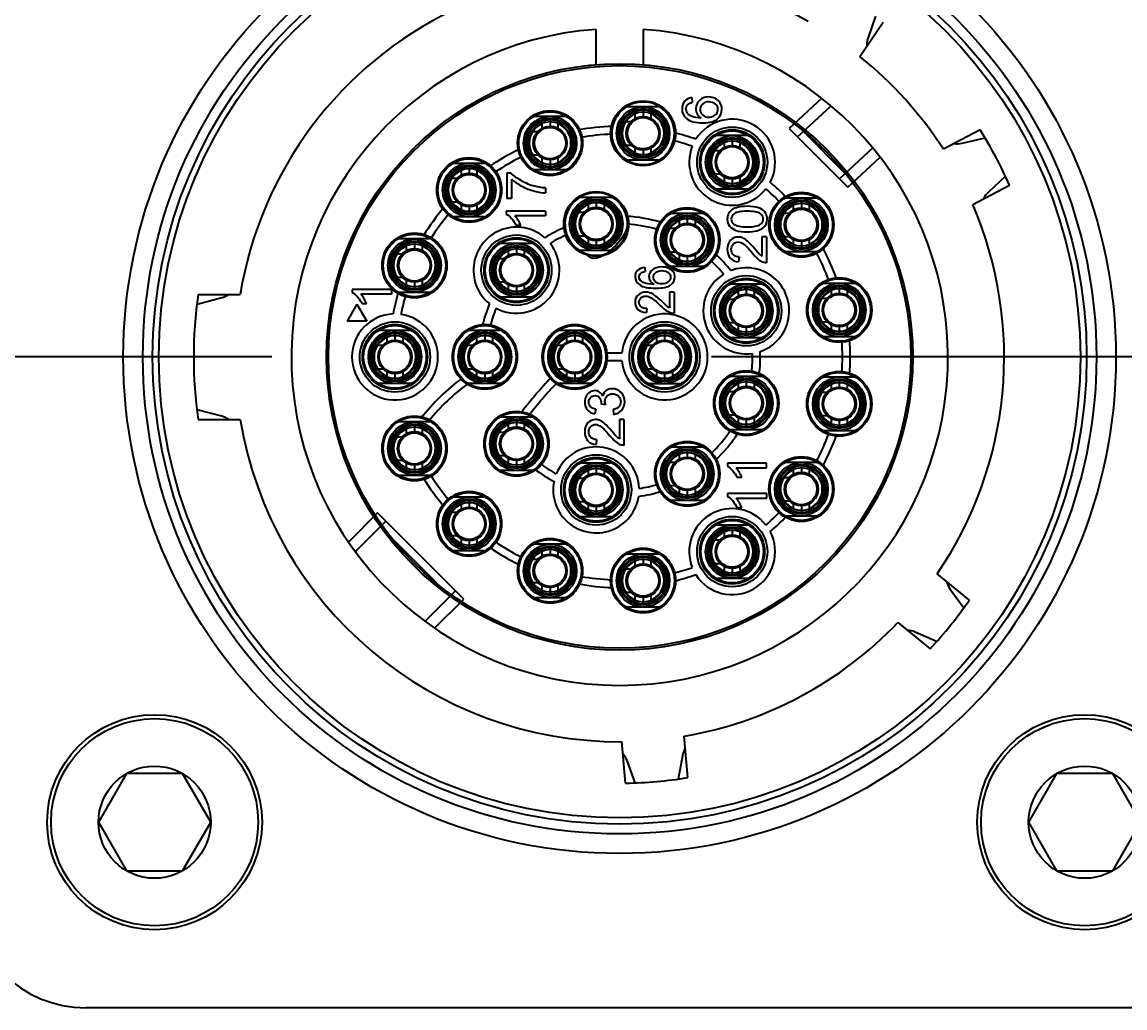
# Model space of a CAD drawing. Header units: millimetres. Extents: x 5828 to 6704, y 123 to 421.
# Drawn here: x 6604.198 to 6605.139, y 224.856 to 225.697 of the extents above; entities that cross this region are included whole.
import ezdxf

# ---------------------------------------------------------------- set-up
doc = ezdxf.new("R2010")
doc.units = ezdxf.units.MM
doc.linetypes.add('BANKLINE1', pattern=[5.5, 4, -1.5])
doc.linetypes.add('CENTER', pattern=[0.6, 0.375, -0.075, 0.075, -0.075])
doc.layers.add('00_COMPONENTS', color=7, linetype='BANKLINE1')
doc.layers.add('外形图', color=7, linetype='Continuous')
doc.styles.add('微软雅黑', font='msyh.ttc', dxfattribs={"height": 2.1})
doc.dimstyles.new('尺寸标注_1_20比例', dxfattribs={"dimtxt": 2.1, "dimasz": 1.7, "dimexe": 0.5, "dimexo": 0.4, "dimgap": 0.5, "dimtad": 1, "dimdec": 1, "dimlfac": 20, "dimdsep": 46, "dimtxsty": '微软雅黑', "dimcen": 0.09, "dimadec": 0, "dimazin": 0, "dimtp": 0.01, "dimtm": 0.01, "dimtfac": 1, "dimtdec": 1, "dimtofl": 0, "dimtmove": 0, "dimatfit": 3, "dimfxl": 1, "dimtolj": 1, "dimarcsym": 0})

# ---------------------------------------------------------------- blocks, each defined once
blk = doc.blocks.new('*D1343')
at = {"layer": '00_COMPONENTS', "color": 0, "linetype": 'ByBlock', "lineweight": -2, "ltscale": 20}
for p, q in [((6653.35795, 230.95857), (6652.30159, 230.77771)), ((6587.13772, 225.41105), (6589.15611, 225.41105))]:
    blk.add_line(p, q, dxfattribs=at)
blk.add_arc((6620.9569, 225.41105), 32.30079, 12.731488, 176.984159, dxfattribs=at)
at = {"layer": '00_COMPONENTS', "color": 0}
for points in [[(6652.18562, 232.47443), (6652.74145, 232.58473), (6652.79442, 230.86209)], [(6588.41761, 227.11792), (6588.98408, 227.10301), (6588.65611, 225.41105)]]:
    blk.add_solid(points, dxfattribs=at)
at = {"layer": 'Defpoints', "color": 0}
for p in [(6633.84865, 255.02767), (6653.75221, 231.02608), (6586.73772, 225.41105), (6620.9569, 225.41105)]:
    blk.add_point(p, dxfattribs=at)
at = {"layer": '00_COMPONENTS', "color": 0, "insert": (6618.08685, 259.18078), "char_height": 2.1, "attachment_point": 5, "rotation": 4.85782, "style": '微软雅黑'}
blk.add_mtext('\\A1;-170°', dxfattribs=at)
blk = doc.blocks.new('*D1344')
at = {"layer": '00_COMPONENTS', "color": 0, "linetype": 'ByBlock', "lineweight": -2, "ltscale": 20}
for p, q in [((6589.20704, 225.41105), (6588.12127, 225.41105)), ((6653.35795, 219.86354), (6652.33592, 220.03852))]:
    blk.add_line(p, q, dxfattribs=at)
blk.add_arc((6620.9569, 225.41105), 32.33563, 183.012592, 347.271762, dxfattribs=at)
at = {"layer": '00_COMPONENTS', "color": 0}
for points in [[(6588.9492, 223.71909), (6588.38273, 223.70419), (6588.62127, 225.41105)], [(6652.77583, 218.2315), (6652.22, 218.34178), (6652.82875, 219.95414)]]:
    blk.add_solid(points, dxfattribs=at)
at = {"layer": 'Defpoints', "color": 0}
for p in [(6589.60704, 225.41105), (6620.9569, 225.41105), (6653.75221, 219.79603), (6603.2329, 198.36567)]:
    blk.add_point(p, dxfattribs=at)
at = {"layer": '00_COMPONENTS', "color": 0, "insert": (6618.35331, 194.77654), "char_height": 2.1, "attachment_point": 5, "rotation": 355.14218, "style": '微软雅黑'}
blk.add_mtext('\\A1;+170°', dxfattribs=at)

msp = doc.modelspace()

# ---------------------------------------------------------------- linework, layer by layer
at = {"layer": '00_COMPONENTS', "linetype": 'CENTER', "ltscale": 5}
msp.add_line((6670.41127, 225.41105), (6571.50253, 225.41105), dxfattribs=at)
at = {"layer": '外形图', "linetype": 'Continuous'}
for p, q in [((6604.92606, 225.70156), (6604.9195, 225.68252)), ((6604.68783, 225.66025), (6604.68783, 225.69034)), ((6604.72783, 225.69034), (6604.72783, 225.66025)), ((6604.91275, 225.66717), (6604.93257, 225.69655)), ((6604.7437, 225.62439), (6604.71197, 225.62439)), ((6604.76936, 225.63211), (6604.76967, 225.62804)), ((6604.8803, 225.63164), (6604.85255, 225.60575)), ((6604.85963, 225.59867), (6604.88814, 225.62527)), ((6604.66437, 225.61605), (6604.63264, 225.61605)), ((6604.72117, 225.61327), (6604.72117, 225.62164)), ((6604.72783, 225.62172), (6604.72783, 225.61505)), ((6604.7345, 225.62164), (6604.7345, 225.61327)), ((6604.64183, 225.60494), (6604.64183, 225.6133)), ((6604.6485, 225.61339), (6604.6485, 225.60672)), ((6604.65517, 225.6133), (6604.65517, 225.60494)), ((6604.70937, 225.61172), (6604.71902, 225.61172)), ((6604.85255, 225.60575), (6604.90253, 225.55577)), ((6605.01525, 225.60471), (6604.98396, 225.58808)), ((6604.63004, 225.60339), (6604.63968, 225.60339)), ((6604.8197, 225.59972), (6604.78797, 225.59972)), ((6604.79717, 225.5886), (6604.79717, 225.59697)), ((6604.80383, 225.59705), (6604.80383, 225.59039)), ((6604.8105, 225.59697), (6604.8105, 225.5886)), ((6604.86458, 225.60315), (6604.89993, 225.5678)), ((6604.99994, 225.59319), (6605.01955, 225.59772)), ((6604.70937, 225.59172), (6604.71902, 225.59172)), ((6604.72117, 225.58181), (6604.72117, 225.59017)), ((6604.72783, 225.58839), (6604.72783, 225.58172)), ((6604.7345, 225.59017), (6604.7345, 225.58181)), ((6604.78537, 225.58705), (6604.79502, 225.58705)), ((6604.87636, 225.59137), (6604.87686, 225.59187)), ((6604.92379, 225.58928), (6604.89545, 225.56285)), ((6604.63004, 225.58339), (6604.63968, 225.58339)), ((6604.64183, 225.57347), (6604.64183, 225.58184)), ((6604.6485, 225.58005), (6604.6485, 225.57339)), ((6604.65517, 225.58184), (6604.65517, 225.57347)), ((6604.71197, 225.57905), (6604.7437, 225.57905)), ((6604.88865, 225.58009), (6604.88815, 225.57958)), ((6604.90253, 225.55577), (6604.93003, 225.58143)), ((6604.59537, 225.57605), (6604.56364, 225.57605)), ((6604.57283, 225.56494), (6604.57283, 225.5733)), ((6604.5795, 225.57339), (6604.5795, 225.56672)), ((6604.58617, 225.5733), (6604.58617, 225.56494)), ((6604.61171, 225.5678), (6604.61171, 225.54622)), ((6604.61489, 225.5678), (6604.61171, 225.5678)), ((6604.63264, 225.57072), (6604.66437, 225.57072)), ((6604.78537, 225.56705), (6604.79502, 225.56705)), ((6604.56104, 225.56339), (6604.57068, 225.56339)), ((6604.61564, 225.56255), (6604.61564, 225.54622)), ((6604.79717, 225.55714), (6604.79717, 225.56551)), ((6604.80383, 225.56372), (6604.80383, 225.55705)), ((6604.8105, 225.56551), (6604.8105, 225.55714)), ((6605.03689, 225.5651), (6605.02217, 225.55137)), ((6604.64461, 225.55509), (6604.64461, 225.55088)), ((6604.78797, 225.55439), (6604.8197, 225.55439)), ((6605.009, 225.54099), (6605.04029, 225.55762)), ((6604.56104, 225.54339), (6604.57068, 225.54339)), ((6604.57283, 225.53347), (6604.57283, 225.54184)), ((6604.5795, 225.54005), (6604.5795, 225.53339)), ((6604.58617, 225.54184), (6604.58617, 225.53347)), ((6604.61564, 225.54622), (6604.61171, 225.54622)), ((6604.7037, 225.54705), (6604.67197, 225.54705)), ((6604.68117, 225.53594), (6604.68117, 225.5443)), ((6604.68783, 225.54439), (6604.68783, 225.53772)), ((6604.6945, 225.5443), (6604.6945, 225.53594)), ((6604.8787, 225.54639), (6604.84697, 225.54639)), ((6604.85617, 225.53527), (6604.85617, 225.54364)), ((6604.86283, 225.54372), (6604.86283, 225.53705)), ((6604.8695, 225.54364), (6604.8695, 225.53527)), ((6604.56364, 225.53072), (6604.59537, 225.53072)), ((6604.61114, 225.53547), (6604.61114, 225.53283)), ((6604.64461, 225.53547), (6604.61114, 225.53547)), ((6604.64461, 225.53137), (6604.61853, 225.53137)), ((6604.64461, 225.53547), (6604.64461, 225.53137)), ((6604.66937, 225.53439), (6604.67902, 225.53439)), ((6604.78137, 225.53339), (6604.74964, 225.53339)), ((6604.75883, 225.52227), (6604.75883, 225.53064)), ((6604.7655, 225.53072), (6604.7655, 225.52405)), ((6604.77217, 225.53064), (6604.77217, 225.52227)), ((6604.84437, 225.53372), (6604.85402, 225.53372)), ((6604.62346, 225.52319), (6604.6195, 225.52319)), ((6604.74704, 225.52072), (6604.75668, 225.52072)), ((6604.5487, 225.51172), (6604.51697, 225.51172)), ((6604.66937, 225.51439), (6604.67902, 225.51439)), ((6604.68117, 225.50447), (6604.68117, 225.51284)), ((6604.68783, 225.51105), (6604.68783, 225.50439)), ((6604.6945, 225.51284), (6604.6945, 225.50447)), ((6604.8292, 225.51335), (6604.8292, 225.497)), ((6604.83313, 225.51335), (6604.8292, 225.51335)), ((6604.83313, 225.51335), (6604.83313, 225.49131)), ((6604.84437, 225.51372), (6604.85402, 225.51372)), ((6604.85617, 225.50381), (6604.85617, 225.51217)), ((6604.8695, 225.51217), (6604.8695, 225.50381)), ((6604.52617, 225.5006), (6604.52617, 225.50897)), ((6604.53283, 225.50905), (6604.53283, 225.50239)), ((6604.5395, 225.50897), (6604.5395, 225.5006)), ((6604.6357, 225.50772), (6604.60397, 225.50772)), ((6604.61317, 225.4966), (6604.61317, 225.50497)), ((6604.61983, 225.50505), (6604.61983, 225.49839)), ((6604.6265, 225.50497), (6604.6265, 225.4966)), ((6604.7037, 225.50172), (6604.67197, 225.50172)), ((6604.86283, 225.51039), (6604.86283, 225.50372)), ((6604.51437, 225.49905), (6604.52402, 225.49905)), ((6604.60137, 225.49505), (6604.61102, 225.49505)), ((6604.74704, 225.50072), (6604.75668, 225.50072)), ((6604.75883, 225.49081), (6604.75883, 225.49917)), ((6604.7655, 225.49739), (6604.7655, 225.49072)), ((6604.77217, 225.49917), (6604.77217, 225.49081)), ((6604.80974, 225.49629), (6604.8093, 225.49209)), ((6604.84697, 225.50105), (6604.8787, 225.50105)), ((6604.72924, 225.48726), (6604.72956, 225.48392)), ((6604.78137, 225.48805), (6604.74964, 225.48805)), ((6604.51437, 225.47905), (6604.52402, 225.47905)), ((6604.52617, 225.46914), (6604.52617, 225.47751)), ((6604.53283, 225.47572), (6604.53283, 225.46905)), ((6604.5395, 225.47751), (6604.5395, 225.46914)), ((6604.60137, 225.47505), (6604.61102, 225.47505)), ((6604.61317, 225.46514), (6604.61317, 225.47351)), ((6604.6265, 225.47351), (6604.6265, 225.46514)), ((6604.72451, 225.48047), (6604.72505, 225.48155)), ((6604.8317, 225.47305), (6604.79997, 225.47305)), ((6604.91103, 225.47372), (6604.8793, 225.47372)), ((6604.34844, 225.46439), (6604.3842, 225.46439)), ((6604.47973, 225.46859), (6604.47973, 225.46596)), ((6604.5132, 225.46859), (6604.47973, 225.46859)), ((6604.5132, 225.4645), (6604.48712, 225.4645)), ((6604.5132, 225.46859), (6604.5132, 225.4645)), ((6604.51697, 225.46639), (6604.5487, 225.46639)), ((6604.61983, 225.47172), (6604.61983, 225.46505)), ((6604.7505, 225.46632), (6604.7505, 225.4529)), ((6604.75444, 225.46632), (6604.7505, 225.46632)), ((6604.75444, 225.46632), (6604.75444, 225.44824)), ((6604.80917, 225.46194), (6604.80917, 225.4703)), ((6604.81583, 225.47039), (6604.81583, 225.46372)), ((6604.8225, 225.4703), (6604.8225, 225.46194)), ((6604.8885, 225.4626), (6604.8885, 225.47097)), ((6604.89517, 225.47105), (6604.89517, 225.46439)), ((6604.90183, 225.47097), (6604.90183, 225.4626)), ((6604.34761, 225.45603), (6604.36856, 225.46165)), ((6604.48378, 225.45598), (6604.47545, 225.44155)), ((6604.48378, 225.45598), (6604.49211, 225.44155)), ((6604.49205, 225.45632), (6604.4881, 225.45632)), ((6604.60397, 225.46239), (6604.6357, 225.46239)), ((6604.79737, 225.46039), (6604.80702, 225.46039)), ((6604.8767, 225.46105), (6604.88635, 225.46105)), ((6604.73104, 225.45234), (6604.73061, 225.44888)), ((6604.49211, 225.44155), (6604.47545, 225.44155)), ((6604.79737, 225.44039), (6604.80702, 225.44039)), ((6604.80917, 225.43047), (6604.80917, 225.43884)), ((6604.81583, 225.43705), (6604.81583, 225.43039)), ((6604.8225, 225.43884), (6604.8225, 225.43047)), ((6604.8767, 225.44105), (6604.88635, 225.44105)), ((6604.8885, 225.43114), (6604.8885, 225.43951)), ((6604.89517, 225.43772), (6604.89517, 225.43105)), ((6604.90183, 225.43951), (6604.90183, 225.43114)), ((6604.53203, 225.43372), (6604.5003, 225.43372)), ((6604.5095, 225.4226), (6604.5095, 225.43097)), ((6604.51617, 225.43105), (6604.51617, 225.42439)), ((6604.52283, 225.43097), (6604.52283, 225.4226)), ((6604.6087, 225.43372), (6604.57697, 225.43372)), ((6604.58617, 225.4226), (6604.58617, 225.43097)), ((6604.59283, 225.43105), (6604.59283, 225.42439)), ((6604.5995, 225.43097), (6604.5995, 225.4226)), ((6604.68537, 225.43372), (6604.65364, 225.43372)), ((6604.66283, 225.4226), (6604.66283, 225.43097)), ((6604.6695, 225.43105), (6604.6695, 225.42439)), ((6604.67617, 225.43097), (6604.67617, 225.4226)), ((6604.76203, 225.43372), (6604.7303, 225.43372)), ((6604.7395, 225.4226), (6604.7395, 225.43097)), ((6604.74617, 225.43105), (6604.74617, 225.42439)), ((6604.75283, 225.43097), (6604.75283, 225.4226)), ((6604.79997, 225.42772), (6604.8317, 225.42772)), ((6604.8793, 225.42839), (6604.91103, 225.42839)), ((6604.4977, 225.42105), (6604.50735, 225.42105)), ((6604.57437, 225.42105), (6604.58402, 225.42105)), ((6604.65104, 225.42105), (6604.66068, 225.42105)), ((6604.7277, 225.42105), (6604.73735, 225.42105)), ((6604.70965, 225.41439), (6604.69596, 225.41439)), ((6604.70965, 225.40772), (6604.69596, 225.40772)), ((6604.4977, 225.40105), (6604.50735, 225.40105)), ((6604.5095, 225.39114), (6604.5095, 225.39951)), ((6604.51617, 225.39772), (6604.51617, 225.39105)), ((6604.52283, 225.39951), (6604.52283, 225.39114)), ((6604.57437, 225.40105), (6604.58402, 225.40105)), ((6604.58617, 225.39114), (6604.58617, 225.39951)), ((6604.59283, 225.39772), (6604.59283, 225.39105)), ((6604.5995, 225.39951), (6604.5995, 225.39114)), ((6604.65104, 225.40105), (6604.66068, 225.40105)), ((6604.66283, 225.39114), (6604.66283, 225.39951)), ((6604.6695, 225.39772), (6604.6695, 225.39105)), ((6604.67617, 225.39951), (6604.67617, 225.39114)), ((6604.7277, 225.40105), (6604.73735, 225.40105)), ((6604.7395, 225.39114), (6604.7395, 225.39951)), ((6604.74617, 225.39772), (6604.74617, 225.39105)), ((6604.75283, 225.39951), (6604.75283, 225.39114)), ((6604.53203, 225.38839), (6604.5003, 225.38839)), ((6604.6087, 225.38839), (6604.57697, 225.38839)), ((6604.68537, 225.38839), (6604.65364, 225.38839)), ((6604.7303, 225.38839), (6604.76203, 225.38839)), ((6604.8317, 225.39439), (6604.79997, 225.39439)), ((6604.80917, 225.38327), (6604.80917, 225.39164)), ((6604.81583, 225.39172), (6604.81583, 225.38505)), ((6604.8225, 225.39164), (6604.8225, 225.38327)), ((6604.91103, 225.39372), (6604.8793, 225.39372)), ((6604.8885, 225.3826), (6604.8885, 225.39097)), ((6604.89517, 225.39105), (6604.89517, 225.38439)), ((6604.90183, 225.39097), (6604.90183, 225.3826)), ((6604.79737, 225.38172), (6604.80702, 225.38172)), ((6604.8767, 225.38105), (6604.88635, 225.38105)), ((6604.69221, 225.37131), (6604.69217, 225.37065)), ((6604.69576, 225.37019), (6604.69217, 225.37065)), ((6604.69552, 225.37121), (6604.69576, 225.37019)), ((6604.36856, 225.36046), (6604.34761, 225.36608)), ((6604.68744, 225.36662), (6604.68671, 225.36253)), ((6604.7022, 225.36621), (6604.70274, 225.36212)), ((6604.79737, 225.36172), (6604.80702, 225.36172)), ((6604.80917, 225.35181), (6604.80917, 225.36017)), ((6604.8225, 225.36017), (6604.8225, 225.35181)), ((6604.8767, 225.36105), (6604.88635, 225.36105)), ((6604.34844, 225.35772), (6604.3842, 225.35772)), ((6604.5487, 225.35572), (6604.51697, 225.35572)), ((6604.52617, 225.3446), (6604.52617, 225.35297)), ((6604.53283, 225.35305), (6604.53283, 225.34639)), ((6604.5395, 225.35297), (6604.5395, 225.3446)), ((6604.6357, 225.35972), (6604.60397, 225.35972)), ((6604.61317, 225.3486), (6604.61317, 225.35697)), ((6604.61983, 225.35705), (6604.61983, 225.35039)), ((6604.6265, 225.35697), (6604.6265, 225.3486)), ((6604.70761, 225.35771), (6604.70761, 225.34136)), ((6604.71154, 225.35771), (6604.70761, 225.35771)), ((6604.71154, 225.35771), (6604.71154, 225.33568)), ((6604.81583, 225.35839), (6604.81583, 225.35172)), ((6604.8885, 225.35114), (6604.8885, 225.35951)), ((6604.89517, 225.35772), (6604.89517, 225.35105)), ((6604.90183, 225.35951), (6604.90183, 225.35114)), ((6604.51437, 225.34305), (6604.52402, 225.34305)), ((6604.60137, 225.34705), (6604.61102, 225.34705)), ((6604.8317, 225.34905), (6604.79997, 225.34905)), ((6604.8793, 225.34839), (6604.91103, 225.34839)), ((6604.68814, 225.34066), (6604.68771, 225.33645)), ((6604.78137, 225.33405), (6604.74964, 225.33405)), ((6604.51437, 225.32305), (6604.52402, 225.32305)), ((6604.60137, 225.32705), (6604.61102, 225.32705)), ((6604.61317, 225.31714), (6604.61317, 225.32551)), ((6604.61983, 225.32372), (6604.61983, 225.31705)), ((6604.6265, 225.32551), (6604.6265, 225.31714)), ((6604.75883, 225.32294), (6604.75883, 225.3313)), ((6604.7655, 225.33139), (6604.7655, 225.32472)), ((6604.77217, 225.3313), (6604.77217, 225.32294)), ((6604.52617, 225.31314), (6604.52617, 225.32151)), ((6604.53283, 225.31972), (6604.53283, 225.31305)), ((6604.5395, 225.32151), (6604.5395, 225.31314)), ((6604.60397, 225.31439), (6604.6357, 225.31439)), ((6604.7037, 225.32039), (6604.67197, 225.32039)), ((6604.68117, 225.30927), (6604.68117, 225.31764)), ((6604.68783, 225.31772), (6604.68783, 225.31105)), ((6604.6945, 225.31764), (6604.6945, 225.30927)), ((6604.74704, 225.32139), (6604.75668, 225.32139)), ((6604.8332, 225.32062), (6604.79974, 225.32056)), ((6604.79974, 225.32056), (6604.79974, 225.31792)), ((6604.80713, 225.31648), (6604.83321, 225.31652)), ((6604.83321, 225.31652), (6604.8332, 225.32062)), ((6604.8787, 225.32105), (6604.84697, 225.32105)), ((6604.85617, 225.30994), (6604.85617, 225.3183)), ((6604.86283, 225.31839), (6604.86283, 225.31172)), ((6604.8695, 225.3183), (6604.8695, 225.30994)), ((6604.51697, 225.31039), (6604.5487, 225.31039)), ((6604.66937, 225.30772), (6604.67902, 225.30772)), ((6604.81208, 225.3083), (6604.80812, 225.3083)), ((6604.84437, 225.30839), (6604.85402, 225.30839)), ((6604.74704, 225.30139), (6604.75668, 225.30139)), ((6604.75883, 225.29147), (6604.75883, 225.29984)), ((6604.7655, 225.29805), (6604.7655, 225.29139)), ((6604.77217, 225.29984), (6604.77217, 225.29147)), ((6604.83325, 225.29472), (6604.79978, 225.29466)), ((6604.79978, 225.29466), (6604.79978, 225.29202)), ((6604.83326, 225.29063), (6604.83325, 225.29472)), ((6604.59537, 225.29139), (6604.56364, 225.29139)), ((6604.57283, 225.28027), (6604.57283, 225.28864)), ((6604.5795, 225.28872), (6604.5795, 225.28205)), ((6604.58617, 225.28864), (6604.58617, 225.28027)), ((6604.66937, 225.28772), (6604.67902, 225.28772)), ((6604.68117, 225.27781), (6604.68117, 225.28617)), ((6604.6945, 225.28617), (6604.6945, 225.27781)), ((6604.78137, 225.28872), (6604.74964, 225.28872)), ((6604.80718, 225.29058), (6604.83326, 225.29063)), ((6604.84437, 225.28839), (6604.85402, 225.28839)), ((6604.85617, 225.27847), (6604.85617, 225.28684)), ((6604.86283, 225.28505), (6604.86283, 225.27839)), ((6604.8695, 225.28684), (6604.8695, 225.27847)), ((6604.50136, 225.27812), (6604.47652, 225.25328)), ((6604.5749, 225.20458), (6604.50136, 225.27812)), ((6604.56104, 225.27872), (6604.57068, 225.27872)), ((6604.68783, 225.28439), (6604.68783, 225.27772)), ((6604.81213, 225.2824), (6604.80817, 225.2824)), ((6604.84697, 225.27572), (6604.8787, 225.27572)), ((6604.48239, 225.245), (6604.50843, 225.27105)), ((6604.67197, 225.27505), (6604.7037, 225.27505)), ((6604.8197, 225.26772), (6604.78797, 225.26772)), ((6604.56104, 225.25872), (6604.57068, 225.25872)), ((6604.57283, 225.24881), (6604.57283, 225.25717)), ((6604.58617, 225.25717), (6604.58617, 225.24881)), ((6604.79717, 225.2566), (6604.79717, 225.26497)), ((6604.80383, 225.26505), (6604.80383, 225.25839)), ((6604.8105, 225.26497), (6604.8105, 225.2566)), ((6604.51518, 225.25487), (6604.55164, 225.21841)), ((6604.5795, 225.25539), (6604.5795, 225.24872)), ((6604.66437, 225.25139), (6604.63264, 225.25139)), ((6604.64183, 225.24027), (6604.64183, 225.24864)), ((6604.6485, 225.24872), (6604.6485, 225.24205)), ((6604.65517, 225.24864), (6604.65517, 225.24027)), ((6604.78537, 225.25505), (6604.79502, 225.25505)), ((6604.56364, 225.24605), (6604.59537, 225.24605)), ((6604.63004, 225.23872), (6604.63968, 225.23872)), ((6604.7437, 225.24305), (6604.71197, 225.24305)), ((6604.72117, 225.23194), (6604.72117, 225.2403)), ((6604.72783, 225.24039), (6604.72783, 225.23372)), ((6604.7345, 225.2403), (6604.7345, 225.23194)), ((6604.70937, 225.23039), (6604.71902, 225.23039)), ((6604.78537, 225.23505), (6604.79502, 225.23505)), ((6604.79717, 225.22514), (6604.79717, 225.23351)), ((6604.80383, 225.23172), (6604.80383, 225.22505)), ((6604.8105, 225.23351), (6604.8105, 225.22514)), ((6604.78797, 225.22239), (6604.8197, 225.22239)), ((6605.00622, 225.20374), (6604.97868, 225.22605)), ((6604.56783, 225.21165), (6604.54178, 225.18561)), ((6604.63004, 225.21872), (6604.63968, 225.21872)), ((6604.64183, 225.20881), (6604.64183, 225.21717)), ((6604.6485, 225.21539), (6604.6485, 225.20872)), ((6604.65517, 225.21717), (6604.65517, 225.20881)), ((6604.70937, 225.21039), (6604.71902, 225.21039)), ((6604.98962, 225.21334), (6605.00145, 225.19705)), ((6604.55006, 225.17974), (6604.5749, 225.20458)), ((6604.63264, 225.20605), (6604.66437, 225.20605)), ((6604.72117, 225.20047), (6604.72117, 225.20884)), ((6604.72783, 225.20705), (6604.72783, 225.20039)), ((6604.7345, 225.20884), (6604.7345, 225.20047)), ((6604.7437, 225.19772), (6604.71197, 225.19772)), ((6604.94511, 225.1846), (6604.97265, 225.16229)), ((6604.97821, 225.16835), (6604.95982, 225.17653)), ((6604.76598, 225.0524), (6604.76289, 225.08771)), ((6604.71285, 225.04776), (6604.70976, 225.08306)), ((6604.76135, 225.07101), (6604.75786, 225.05118)), ((6604.72106, 225.04796), (6604.71418, 225.06688)), ((6604.28725, 225.05581), (6604.26333, 225.01439)), ((6604.33508, 225.05581), (6604.28725, 225.05581)), ((6604.359, 225.01439), (6604.33508, 225.05581)), ((6605.08058, 225.05581), (6605.05667, 225.01439)), ((6605.12842, 225.05581), (6605.08058, 225.05581)), ((6605.15233, 225.01439), (6605.12842, 225.05581)), ((6604.26333, 225.01439), (6604.28725, 224.97296)), ((6604.33508, 224.97296), (6604.359, 225.01439)), ((6605.05667, 225.01439), (6605.08058, 224.97296)), ((6605.12842, 224.97296), (6605.15233, 225.01439)), ((6604.28725, 224.97296), (6604.33508, 224.97296)), ((6605.08058, 224.97296), (6605.12842, 224.97296)), ((6605.16283, 224.85605), (6604.25283, 224.85605))]:
    msp.add_line(p, q, dxfattribs=at)
for points in [[(6604.76442, 225.62241), (6604.76455, 225.62113), (6604.76491, 225.61999), (6604.76551, 225.61897)], [(6604.79073, 225.61881), (6604.79129, 225.6199), (6604.79162, 225.62103), (6604.79173, 225.6222)], [(6604.82699, 225.49872), (6604.82771, 225.49807), (6604.82845, 225.4975), (6604.8292, 225.497)], [(6604.72593, 225.4825), (6604.72504, 225.48153), (6604.72451, 225.48045), (6604.72433, 225.47928)], [(6604.83313, 225.49131), (6604.83218, 225.49134), (6604.83122, 225.49149), (6604.83028, 225.49177)], [(6604.7505, 225.4529), (6604.74974, 225.45332), (6604.74899, 225.45379), (6604.74828, 225.45432)], [(6604.69552, 225.37121), (6604.69537, 225.37217), (6604.69531, 225.37308)], [(6604.7054, 225.34308), (6604.70612, 225.34244), (6604.70686, 225.34186), (6604.70761, 225.34136)], [(6604.71154, 225.33568), (6604.71058, 225.3357), (6604.70963, 225.33585), (6604.70869, 225.33614)]]:
    msp.add_lwpolyline(points, dxfattribs=at)
for centre, radius in [((6604.70783, 225.41105), 0.42333), ((6604.70783, 225.41105), 0.40667), ((6604.70783, 225.41105), 0.39833), ((6604.70783, 225.41105), 0.393), ((6604.70783, 225.41105), 0.25), ((6604.70783, 225.41105), 0.24833), ((6604.72783, 225.60172), 0.02767), ((6604.72783, 225.60172), 0.02267), ((6604.6485, 225.59339), 0.02767), ((6604.6485, 225.59339), 0.02667), ((6604.6485, 225.59339), 0.02267), ((6604.6485, 225.59339), 0.021), ((6604.72783, 225.60172), 0.021), ((6604.72783, 225.60172), 0.02), ((6604.72783, 225.60172), 0.01833), ((6604.72783, 225.60172), 0.01433), ((6604.72783, 225.60172), 0.01333), ((6604.6485, 225.59339), 0.02), ((6604.6485, 225.59339), 0.01833), ((6604.6485, 225.59339), 0.01433), ((6604.6485, 225.59339), 0.01333), ((6604.80383, 225.57705), 0.03), ((6604.80383, 225.57705), 0.02767), ((6604.80383, 225.57705), 0.02667), ((6604.80383, 225.57705), 0.02267), ((6604.80383, 225.57705), 0.021), ((6604.80383, 225.57705), 0.02), ((6604.80383, 225.57705), 0.01833), ((6604.80383, 225.57705), 0.01433), ((6604.80383, 225.57705), 0.01333), ((6604.5795, 225.55339), 0.02767), ((6604.5795, 225.55339), 0.02667), ((6604.5795, 225.55339), 0.02267), ((6604.5795, 225.55339), 0.021), ((6604.5795, 225.55339), 0.02), ((6604.5795, 225.55339), 0.01833), ((6604.5795, 225.55339), 0.01433), ((6604.5795, 225.55339), 0.01333), ((6604.68783, 225.52439), 0.02767), ((6604.86283, 225.52372), 0.02767), ((6604.86283, 225.52372), 0.02667), ((6604.68783, 225.52439), 0.02267), ((6604.68783, 225.52439), 0.021), ((6604.68783, 225.52439), 0.02), ((6604.68783, 225.52439), 0.01833), ((6604.86283, 225.52372), 0.02267), ((6604.86283, 225.52372), 0.021), ((6604.86283, 225.52372), 0.02), ((6604.86283, 225.52372), 0.01833), ((6604.68783, 225.52439), 0.01433), ((6604.68783, 225.52439), 0.01333), ((6604.7655, 225.51072), 0.02767), ((6604.7655, 225.51072), 0.02667), ((6604.7655, 225.51072), 0.02267), ((6604.7655, 225.51072), 0.021), ((6604.7655, 225.51072), 0.02), ((6604.86283, 225.52372), 0.01433), ((6604.86283, 225.52372), 0.01333), ((6604.7655, 225.51072), 0.01833), ((6604.7655, 225.51072), 0.01433), ((6604.7655, 225.51072), 0.01333), ((6604.53283, 225.48905), 0.02767), ((6604.53283, 225.48905), 0.02667), ((6604.53283, 225.48905), 0.02267), ((6604.61983, 225.48505), 0.03), ((6604.61983, 225.48505), 0.02767), ((6604.61983, 225.48505), 0.02667), ((6604.53283, 225.48905), 0.021), ((6604.53283, 225.48905), 0.02), ((6604.53283, 225.48905), 0.01833), ((6604.53283, 225.48905), 0.01433), ((6604.53283, 225.48905), 0.01333), ((6604.61983, 225.48505), 0.02267), ((6604.61983, 225.48505), 0.021), ((6604.61983, 225.48505), 0.02), ((6604.61983, 225.48505), 0.01833), ((6604.61983, 225.48505), 0.01433), ((6604.61983, 225.48505), 0.01333), ((6604.81583, 225.45039), 0.03), ((6604.81583, 225.45039), 0.02767), ((6604.81583, 225.45039), 0.02667), ((6604.81583, 225.45039), 0.02267), ((6604.89517, 225.45105), 0.02767), ((6604.89517, 225.45105), 0.02667), ((6604.89517, 225.45105), 0.02267), ((6604.81583, 225.45039), 0.021), ((6604.81583, 225.45039), 0.02), ((6604.81583, 225.45039), 0.01833), ((6604.81583, 225.45039), 0.01433), ((6604.81583, 225.45039), 0.01333), ((6604.89517, 225.45105), 0.021), ((6604.89517, 225.45105), 0.02), ((6604.89517, 225.45105), 0.01833), ((6604.89517, 225.45105), 0.01433), ((6604.89517, 225.45105), 0.01333), ((6604.51617, 225.41105), 0.03), ((6604.51617, 225.41105), 0.02767), ((6604.51617, 225.41105), 0.02667), ((6604.59283, 225.41105), 0.02767), ((6604.59283, 225.41105), 0.02667), ((6604.6695, 225.41105), 0.02767), ((6604.6695, 225.41105), 0.02667), ((6604.74617, 225.41105), 0.03), ((6604.74617, 225.41105), 0.02767), ((6604.74617, 225.41105), 0.02667), ((6604.51617, 225.41105), 0.02267), ((6604.51617, 225.41105), 0.021), ((6604.51617, 225.41105), 0.02), ((6604.51617, 225.41105), 0.01833), ((6604.59283, 225.41105), 0.02267), ((6604.59283, 225.41105), 0.021), ((6604.59283, 225.41105), 0.02), ((6604.59283, 225.41105), 0.01833), ((6604.6695, 225.41105), 0.02267), ((6604.6695, 225.41105), 0.021), ((6604.6695, 225.41105), 0.02), ((6604.6695, 225.41105), 0.01833), ((6604.74617, 225.41105), 0.02267), ((6604.74617, 225.41105), 0.021), ((6604.74617, 225.41105), 0.02), ((6604.74617, 225.41105), 0.01833), ((6604.51617, 225.41105), 0.01433), ((6604.51617, 225.41105), 0.01333), ((6604.59283, 225.41105), 0.01433), ((6604.59283, 225.41105), 0.01333), ((6604.6695, 225.41105), 0.01433), ((6604.6695, 225.41105), 0.01333), ((6604.74617, 225.41105), 0.01433), ((6604.74617, 225.41105), 0.01333), ((6604.81583, 225.37172), 0.02767), ((6604.81583, 225.37172), 0.02667), ((6604.89517, 225.37105), 0.02767), ((6604.89517, 225.37105), 0.02667), ((6604.81583, 225.37172), 0.02267), ((6604.81583, 225.37172), 0.021), ((6604.81583, 225.37172), 0.02), ((6604.81583, 225.37172), 0.01833), ((6604.89517, 225.37105), 0.02267), ((6604.89517, 225.37105), 0.021), ((6604.89517, 225.37105), 0.02), ((6604.89517, 225.37105), 0.01833), ((6604.81583, 225.37172), 0.01433), ((6604.81583, 225.37172), 0.01333), ((6604.89517, 225.37105), 0.01433), ((6604.89517, 225.37105), 0.01333), ((6604.53283, 225.33305), 0.02767), ((6604.61983, 225.33705), 0.02767), ((6604.61983, 225.33705), 0.02667), ((6604.53283, 225.33305), 0.02667), ((6604.53283, 225.33305), 0.02267), ((6604.53283, 225.33305), 0.021), ((6604.53283, 225.33305), 0.02), ((6604.53283, 225.33305), 0.01833), ((6604.61983, 225.33705), 0.02267), ((6604.61983, 225.33705), 0.021), ((6604.61983, 225.33705), 0.02), ((6604.61983, 225.33705), 0.01833), ((6604.61983, 225.33705), 0.01433), ((6604.53283, 225.33305), 0.01433), ((6604.53283, 225.33305), 0.01333), ((6604.61983, 225.33705), 0.01333), ((6604.7655, 225.31139), 0.02767), ((6604.7655, 225.31139), 0.02667), ((6604.7655, 225.31139), 0.02267), ((6604.7655, 225.31139), 0.021), ((6604.68783, 225.29772), 0.03), ((6604.68783, 225.29772), 0.02767), ((6604.68783, 225.29772), 0.02667), ((6604.7655, 225.31139), 0.02), ((6604.7655, 225.31139), 0.01833), ((6604.7655, 225.31139), 0.01433), ((6604.7655, 225.31139), 0.01333), ((6604.86283, 225.29839), 0.02767), ((6604.86283, 225.29839), 0.02667), ((6604.68783, 225.29772), 0.02267), ((6604.68783, 225.29772), 0.021), ((6604.68783, 225.29772), 0.02), ((6604.68783, 225.29772), 0.01833), ((6604.86283, 225.29839), 0.02267), ((6604.86283, 225.29839), 0.021), ((6604.86283, 225.29839), 0.02), ((6604.86283, 225.29839), 0.01833), ((6604.68783, 225.29772), 0.01433), ((6604.68783, 225.29772), 0.01333), ((6604.86283, 225.29839), 0.01433), ((6604.86283, 225.29839), 0.01333), ((6604.5795, 225.26872), 0.02767), ((6604.5795, 225.26872), 0.02667), ((6604.5795, 225.26872), 0.02267), ((6604.5795, 225.26872), 0.021), ((6604.5795, 225.26872), 0.02), ((6604.5795, 225.26872), 0.01833), ((6604.5795, 225.26872), 0.01433), ((6604.5795, 225.26872), 0.01333), ((6604.80383, 225.24505), 0.03), ((6604.80383, 225.24505), 0.02767), ((6604.80383, 225.24505), 0.02667), ((6604.80383, 225.24505), 0.02267), ((6604.80383, 225.24505), 0.021), ((6604.80383, 225.24505), 0.02), ((6604.80383, 225.24505), 0.01833), ((6604.80383, 225.24505), 0.01433), ((6604.80383, 225.24505), 0.01333), ((6604.6485, 225.22872), 0.02767), ((6604.6485, 225.22872), 0.02667), ((6604.6485, 225.22872), 0.02267), ((6604.6485, 225.22872), 0.021), ((6604.6485, 225.22872), 0.02), ((6604.72783, 225.22039), 0.02767), ((6604.6485, 225.22872), 0.01833), ((6604.6485, 225.22872), 0.01433), ((6604.6485, 225.22872), 0.01333), ((6604.72783, 225.22039), 0.02667), ((6604.72783, 225.22039), 0.02267), ((6604.72783, 225.22039), 0.021), ((6604.72783, 225.22039), 0.02), ((6604.72783, 225.22039), 0.01833), ((6604.72783, 225.22039), 0.01433), ((6604.72783, 225.22039), 0.01333), ((6604.31117, 225.01439), 0.09167), ((6604.31117, 225.01439), 0.08833), ((6605.1045, 225.01439), 0.09167), ((6605.1045, 225.01439), 0.08833), ((6604.31117, 225.01439), 0.04783), ((6605.1045, 225.01439), 0.04783)]:
    msp.add_circle(centre, radius, dxfattribs=at)
for centre, radius, start, end in [((6604.70783, 225.41105), 0.328, 60.66334, 170.64206), ((6604.70783, 225.41105), 0.28, 94.09604, 85.90396), ((6604.93526, 225.6771), 0.01667, 161, 184.13043), ((6604.70783, 225.41105), 0.328, 32.66334, 51.33666), ((6604.72783, 225.60172), 0.02667, 0.82453, 0), ((6604.72783, 225.60172), 0.01785, 111.9338, 248.0662), ((6604.72783, 225.60172), 0.01785, 291.9338, 68.0662), ((6604.6485, 225.59339), 0.01785, 111.9338, 248.0662), ((6604.6485, 225.59339), 0.01785, 291.9338, 68.0662), ((6604.70783, 225.41105), 0.19667, 91.74941, 100.28679), ((6604.80383, 225.57705), 0.03667, 332.24633, 147.67094), ((6604.70783, 225.41105), 0.36333, 23.79102, 32.20898), ((6604.70783, 225.41105), 0.19, 92.00732, 100.03128), ((6604.70783, 225.41105), 0.19, 70.96909, 76.01638), ((6604.70783, 225.41105), 0.19667, 70.69511, 76.27429), ((6604.70783, 225.41105), 0.19667, 115.76416, 124.30391), ((6604.80383, 225.57705), 0.03667, 158.20284, 321.71531), ((6604.80383, 225.57705), 0.01785, 111.9338, 248.0662), ((6604.80383, 225.57705), 0.01785, 291.9338, 68.0662), ((6604.99619, 225.60943), 0.01667, 259.86957, 283), ((6604.70783, 225.41105), 0.19, 116.01967, 124.04094), ((6604.5795, 225.55339), 0.01785, 111.9338, 248.0662), ((6604.5795, 225.55339), 0.01785, 291.9338, 68.0662), ((6604.65067, 225.60924), 0.05475, 240.72232, 253.84932), ((6604.70783, 225.41105), 0.19667, 43.74697, 49.22216), ((6604.68783, 225.52439), 0.02667, 14.16043, 200.01596), ((6604.70783, 225.41105), 0.19, 44.01181, 48.95087), ((6605.03354, 225.53918), 0.01667, 133, 156.13043), ((6604.68783, 225.52439), 0.01785, 111.9338, 248.0662), ((6604.68783, 225.52439), 0.01785, 291.9338, 68.0662), ((6604.86283, 225.52372), 0.01785, 111.9338, 248.0662), ((6604.86283, 225.52372), 0.01785, 291.9338, 68.0662), ((6604.70783, 225.41105), 0.328, 325.66334, 23.33666), ((6604.70783, 225.41105), 0.19667, 139.77422, 148.24347), ((6604.70783, 225.41105), 0.19, 140.03719, 147.97669), ((6604.68783, 225.52439), 0.02667, 200.01596, 14.16043), ((6604.70783, 225.41105), 0.12, 72.75407, 87.20267), ((6604.61983, 225.48505), 0.03667, 48.8217, 231.05673), ((6604.70783, 225.41105), 0.12, 112.81329, 122.15112), ((6604.70783, 225.41105), 0.11333, 73.32064, 86.62808), ((6604.7655, 225.51072), 0.01785, 111.9338, 248.0662), ((6604.7655, 225.51072), 0.01785, 291.9338, 68.0662), ((6604.70783, 225.41105), 0.11353, 113.38242, 121.48602), ((6604.53283, 225.48905), 0.01785, 111.9338, 248.0662), ((6604.53283, 225.48905), 0.01785, 291.9338, 68.0662), ((6604.61983, 225.48505), 0.01785, 111.9338, 248.0662), ((6604.61983, 225.48505), 0.03667, 241.70966, 38.47709), ((6604.61983, 225.48505), 0.01785, 291.9338, 68.0662), ((6604.70783, 225.41105), 0.19667, 19.7848, 28.27846), ((6604.70783, 225.41105), 0.11333, 38.48057, 46.57241), ((6604.70783, 225.41105), 0.12, 37.79996, 47.13899), ((6604.70783, 225.41105), 0.19, 20.05461, 28.01362), ((6604.81583, 225.45039), 0.03667, 288.95404, 111.06895), ((6604.81583, 225.45039), 0.03667, 121.72425, 278.29875), ((6604.70783, 225.41105), 0.36333, 171.55911, 188.44089), ((6604.36425, 225.47774), 0.01667, 285, 306.73812), ((6604.70783, 225.41105), 0.19667, 163.7101, 169.26468), ((6604.81583, 225.45039), 0.01785, 111.9338, 248.0662), ((6604.81583, 225.45039), 0.01785, 291.9338, 68.0662), ((6604.89517, 225.45105), 0.01785, 111.9338, 248.0662), ((6604.89517, 225.45105), 0.01785, 291.9338, 68.0662), ((6604.70783, 225.41105), 0.19, 163.97688, 168.98553), ((6604.70783, 225.41105), 0.12, 157.72731, 167.19781), ((6604.51617, 225.41105), 0.03667, 92.43524, 81.89955), ((6604.70783, 225.41105), 0.11333, 158.40429, 166.61242), ((6604.74617, 225.41105), 0.03667, 185.21591, 174.78409), ((6604.51617, 225.41105), 0.01785, 111.9338, 248.0662), ((6604.51617, 225.41105), 0.01785, 291.9338, 68.0662), ((6604.59283, 225.41105), 0.01785, 111.9338, 248.0662), ((6604.59283, 225.41105), 0.01785, 291.9338, 68.0662), ((6604.6695, 225.41105), 0.01785, 111.9338, 248.0662), ((6604.6695, 225.41105), 0.01785, 291.9338, 68.0662), ((6604.74617, 225.41105), 0.01785, 111.9338, 248.0662), ((6604.74617, 225.41105), 0.01785, 291.9338, 68.0662), ((6604.70783, 225.41105), 0.19, 355.94866, 4.05134), ((6604.70783, 225.41105), 0.19667, 355.67885, 4.32115), ((6604.70783, 225.41105), 0.11333, 353.38149, 1.54242), ((6604.70783, 225.41105), 0.12, 352.78837, 2.22304), ((6604.69225, 225.23634), 0.19667, 127.22702, 141.37852), ((6604.69225, 225.23634), 0.19, 126.76386, 140.7026), ((6604.93999, 225.11857), 0.4, 136.58359, 142.25262), ((6604.93999, 225.11857), 0.39333, 136.55282, 141.86641), ((6604.81583, 225.37172), 0.01785, 111.9338, 248.0662), ((6604.81583, 225.37172), 0.01785, 291.9338, 68.0662), ((6604.89517, 225.37105), 0.01785, 111.9338, 248.0662), ((6604.89517, 225.37105), 0.01785, 291.9338, 68.0662), ((6604.36425, 225.34437), 0.01667, 53.26188, 75), ((6604.70783, 225.41105), 0.328, 189.35794, 270.33666), ((6604.61983, 225.33705), 0.01785, 111.9338, 248.0662), ((6604.61983, 225.33705), 0.01785, 291.9338, 68.0662), ((6604.53283, 225.33305), 0.01785, 111.9338, 248.0662), ((6604.53283, 225.33305), 0.01785, 291.9338, 68.0662), ((6604.70783, 225.41105), 0.11333, 313.42759, 326.59551), ((6604.70783, 225.41105), 0.12, 312.86101, 327.18863), ((6604.70783, 225.41105), 0.19, 331.98638, 339.94539), ((6604.70783, 225.41105), 0.19667, 331.72154, 340.2152), ((6604.68783, 225.29772), 0.03667, 1.92101, 158.06303), ((6604.7655, 225.31139), 0.01785, 111.9338, 248.0662), ((6604.7655, 225.31139), 0.01785, 291.9338, 68.0662), ((6604.70783, 225.41105), 0.12, 232.86214, 242.20504), ((6604.70783, 225.41105), 0.11333, 233.45032, 241.53805), ((6604.68783, 225.29772), 0.01785, 111.9338, 248.0662), ((6604.68783, 225.29772), 0.01785, 291.9338, 68.0662), ((6604.86283, 225.29839), 0.01785, 111.9338, 248.0662), ((6604.86283, 225.29839), 0.01785, 291.9338, 68.0662), ((6604.70783, 225.41105), 0.19667, 211.75653, 220.22578), ((6604.70783, 225.41105), 0.19, 212.02331, 219.96281), ((6604.68783, 225.29772), 0.03667, 168.70955, 351.27449), ((6604.70783, 225.41105), 0.12, 277.77901, 287.24593), ((6604.70783, 225.41105), 0.11333, 278.44599, 286.67936), ((6604.5795, 225.26872), 0.01785, 111.9338, 248.0662), ((6604.5795, 225.26872), 0.01785, 291.9338, 68.0662), ((6604.80383, 225.24505), 0.03667, 38.28556, 201.79826), ((6604.70783, 225.41105), 0.19, 311.05182, 315.98819), ((6604.70783, 225.41105), 0.19667, 310.77784, 316.25303), ((6604.80383, 225.24505), 0.03667, 212.32906, 27.75367), ((6604.80383, 225.24505), 0.01785, 111.9338, 248.0662), ((6604.80383, 225.24505), 0.01785, 291.9338, 68.0662), ((6604.70783, 225.41105), 0.19667, 235.69609, 244.23584), ((6604.70783, 225.41105), 0.19, 235.95906, 243.98033), ((6604.6485, 225.22872), 0.01785, 111.9338, 248.0662), ((6604.6485, 225.22872), 0.01785, 291.9338, 68.0662), ((6604.72783, 225.22039), 0.01785, 111.9338, 248.0662), ((6604.72783, 225.22039), 0.01785, 291.9338, 68.0662), ((6604.70783, 225.41105), 0.19, 283.98362, 289.03426), ((6604.70783, 225.41105), 0.19, 259.96872, 267.99268), ((6604.70783, 225.41105), 0.19667, 283.72571, 289.30489), ((6605.00311, 225.22313), 0.01667, 192.86957, 216), ((6604.70783, 225.41105), 0.19667, 259.71321, 268.25059), ((6604.70783, 225.41105), 0.36333, 316.79102, 325.20898), ((6604.70783, 225.41105), 0.328, 279.66334, 316.33666), ((6604.95304, 225.16131), 0.01667, 66, 89.13043), ((6604.69852, 225.06118), 0.01667, 20, 43.13043), ((6604.77777, 225.06811), 0.01667, 146.86957, 170), ((6604.70783, 225.41105), 0.36333, 270.79102, 279.20898), ((6604.25283, 224.95605), 0.1, 180, 270)]:
    msp.add_arc(centre, radius, start, end, dxfattribs=at)
for points in [[(6604.76327, 225.62909), (6604.76181, 225.62741), (6604.76106, 225.62527), (6604.76106, 225.62266)], [(6604.76936, 225.63211), (6604.76676, 225.63177), (6604.76474, 225.63077), (6604.76327, 225.62909)], [(6604.76442, 225.62241), (6604.76442, 225.62402), (6604.76501, 225.62538), (6604.76618, 225.62649)], [(6604.76618, 225.62649), (6604.7669, 225.62716), (6604.76808, 225.62768), (6604.76967, 225.62804)], [(6604.77593, 225.62982), (6604.77393, 225.62791), (6604.7729, 225.62559), (6604.7729, 225.62286)], [(6604.7837, 225.63271), (6604.78052, 225.63271), (6604.77793, 225.63173), (6604.77593, 225.62982)], [(6604.77852, 225.62668), (6604.7772, 225.62545), (6604.77652, 225.62391), (6604.77652, 225.62204)], [(6604.78395, 225.62852), (6604.78166, 225.62852), (6604.77984, 225.62791), (6604.77852, 225.62668)], [(6604.78955, 225.63134), (6604.78775, 225.63225), (6604.78579, 225.63271), (6604.7837, 225.63271)], [(6604.78964, 225.62666), (6604.78825, 225.62789), (6604.78636, 225.62852), (6604.78395, 225.62852)], [(6604.79366, 225.62763), (6604.79271, 225.6292), (6604.79134, 225.63043), (6604.78955, 225.63134)], [(6604.79173, 225.6222), (6604.79173, 225.62393), (6604.79105, 225.62541), (6604.78964, 225.62666)], [(6604.79509, 225.62227), (6604.79509, 225.62427), (6604.79462, 225.62604), (6604.79366, 225.62763)], [(6604.76106, 225.62266), (6604.76106, 225.61913), (6604.76233, 225.61633), (6604.76488, 225.61426)], [(6604.76488, 225.61426), (6604.76781, 225.61188), (6604.77249, 225.6107), (6604.77893, 225.6107)], [(6604.76963, 225.61592), (6604.76783, 225.61665), (6604.76647, 225.61768), (6604.76551, 225.61897)], [(6604.77734, 225.61477), (6604.77402, 225.61479), (6604.77145, 225.61518), (6604.76963, 225.61592)], [(6604.7729, 225.62286), (6604.7729, 225.62129), (6604.77327, 225.61979), (6604.77399, 225.61838)], [(6604.77399, 225.61838), (6604.77472, 225.61695), (6604.77584, 225.61574), (6604.77734, 225.61477)], [(6604.77652, 225.62204), (6604.77652, 225.62018), (6604.7772, 225.61861), (6604.77851, 225.61733)], [(6604.77851, 225.61733), (6604.77984, 225.61604), (6604.78159, 225.6154), (6604.78373, 225.6154)], [(6604.78373, 225.6154), (6604.78514, 225.6154), (6604.7865, 225.6157), (6604.78777, 225.61629)], [(6604.78777, 225.61629), (6604.78907, 225.61688), (6604.79005, 225.61772), (6604.79073, 225.61881)], [(6604.79135, 225.61392), (6604.79384, 225.61606), (6604.79509, 225.61886), (6604.79509, 225.62227)], [(6604.77893, 225.6107), (6604.7847, 225.6107), (6604.78884, 225.61176), (6604.79135, 225.61392)], [(6604.6239, 225.56148), (6604.62016, 225.56357), (6604.61716, 225.56566), (6604.61489, 225.5678)], [(6604.61564, 225.56255), (6604.618, 225.56046), (6604.62091, 225.5585), (6604.62437, 225.55666)], [(6604.62437, 225.55666), (6604.62783, 225.55482), (6604.6314, 225.55341), (6604.6351, 225.55242)], [(6604.6351, 225.55242), (6604.63883, 225.55143), (6604.64199, 225.55093), (6604.64461, 225.55088)], [(6604.64461, 225.55509), (6604.64129, 225.55532), (6604.63824, 225.55584), (6604.63544, 225.55665)], [(6604.81669, 225.53947), (6604.8134, 225.53947), (6604.81078, 225.53922), (6604.80883, 225.53872)], [(6604.82617, 225.53826), (6604.82376, 225.53906), (6604.8206, 225.53947), (6604.81669, 225.53947)], [(6604.61114, 225.53283), (6604.61259, 225.5321), (6604.61407, 225.5309), (6604.61559, 225.52919)], [(6604.62136, 225.52749), (6604.62041, 225.52908), (6604.61948, 225.53037), (6604.61853, 225.53137)], [(6604.80076, 225.53331), (6604.80003, 225.53195), (6604.79966, 225.53038), (6604.79966, 225.5286)], [(6604.80387, 225.53665), (6604.8025, 225.53577), (6604.80148, 225.53465), (6604.80076, 225.53331)], [(6604.80576, 225.53333), (6604.80396, 225.53206), (6604.80305, 225.53047), (6604.80305, 225.52856)], [(6604.80883, 225.53872), (6604.80687, 225.53822), (6604.80523, 225.53752), (6604.80387, 225.53665)], [(6604.81669, 225.53527), (6604.81121, 225.53527), (6604.80758, 225.53461), (6604.80576, 225.53333)], [(6604.82761, 225.53333), (6604.82579, 225.53461), (6604.82215, 225.53527), (6604.81669, 225.53527)], [(6604.83175, 225.53465), (6604.83043, 225.53624), (6604.82858, 225.53745), (6604.82617, 225.53826)], [(6604.83034, 225.5286), (6604.83034, 225.53047), (6604.82943, 225.53206), (6604.82761, 225.53333)], [(6604.8337, 225.5286), (6604.8337, 225.53104), (6604.83306, 225.53306), (6604.83175, 225.53465)], [(6604.61559, 225.52919), (6604.61714, 225.52746), (6604.61844, 225.52546), (6604.6195, 225.52319)], [(6604.62346, 225.52319), (6604.62301, 225.52446), (6604.6223, 225.52589), (6604.62136, 225.52749)], [(6604.7145, 225.52419), (6604.71423, 225.51), (6604.68532, 225.48553), (6604.68031, 225.49881)], [(6604.79966, 225.5286), (6604.79966, 225.52617), (6604.80032, 225.52415), (6604.80162, 225.52256)], [(6604.80162, 225.52256), (6604.80294, 225.52096), (6604.80478, 225.51976), (6604.80719, 225.51894)], [(6604.80305, 225.52856), (6604.80305, 225.52667), (6604.80385, 225.52517), (6604.80544, 225.52406)], [(6604.80544, 225.52406), (6604.80748, 225.52265), (6604.81124, 225.52194), (6604.81669, 225.52194)], [(6604.81669, 225.52194), (6604.82217, 225.52194), (6604.82581, 225.52258), (6604.82763, 225.52385)], [(6604.81669, 225.51774), (6604.82297, 225.51774), (6604.82747, 225.51883), (6604.83025, 225.52102)], [(6604.82763, 225.52385), (6604.82945, 225.52513), (6604.83034, 225.52672), (6604.83034, 225.5286)], [(6604.83025, 225.52102), (6604.83256, 225.52285), (6604.8337, 225.52538), (6604.8337, 225.5286)], [(6604.80892, 225.5133), (6604.8063, 225.5133), (6604.8041, 225.51237), (6604.80232, 225.5105)], [(6604.80719, 225.51894), (6604.8096, 225.51812), (6604.81276, 225.51774), (6604.81669, 225.51774)], [(6604.81285, 225.51249), (6604.81158, 225.51303), (6604.81026, 225.5133), (6604.80892, 225.5133)], [(6604.81693, 225.50976), (6604.81551, 225.51103), (6604.81415, 225.51194), (6604.81285, 225.51249)], [(6604.80232, 225.5105), (6604.80055, 225.50864), (6604.79966, 225.50609), (6604.79966, 225.50291)], [(6604.79966, 225.50291), (6604.79966, 225.49973), (6604.8005, 225.4972), (6604.80214, 225.49533)], [(6604.80305, 225.50282), (6604.80305, 225.50468), (6604.80362, 225.50618), (6604.80473, 225.50734)], [(6604.80482, 225.49809), (6604.80364, 225.49927), (6604.80305, 225.50084), (6604.80305, 225.50282)], [(6604.80473, 225.50734), (6604.80585, 225.5085), (6604.80721, 225.5091), (6604.80883, 225.5091)], [(6604.80883, 225.5091), (6604.81037, 225.5091), (6604.81203, 225.50846), (6604.81376, 225.50719)], [(6604.81376, 225.50719), (6604.81549, 225.50591), (6604.81785, 225.50346), (6604.82081, 225.49984)], [(6604.82278, 225.50345), (6604.82031, 225.50639), (6604.81835, 225.50848), (6604.81693, 225.50976)], [(6604.82699, 225.49872), (6604.82627, 225.49941), (6604.82486, 225.501), (6604.82278, 225.50345)], [(6604.80214, 225.49533), (6604.80378, 225.49345), (6604.80617, 225.49236), (6604.8093, 225.49209)], [(6604.80974, 225.49629), (6604.80764, 225.49629), (6604.80601, 225.49691), (6604.80482, 225.49809)], [(6604.82081, 225.49984), (6604.82272, 225.4975), (6604.8244, 225.4957), (6604.82586, 225.49447)], [(6604.82586, 225.49447), (6604.82731, 225.49325), (6604.82879, 225.49234), (6604.83028, 225.49177)], [(6604.7231, 225.4847), (6604.72169, 225.4833), (6604.72097, 225.48155), (6604.72097, 225.47948)], [(6604.72924, 225.48726), (6604.72656, 225.48694), (6604.72451, 225.4861), (6604.7231, 225.4847)], [(6604.72593, 225.4825), (6604.72665, 225.48312), (6604.72786, 225.4836), (6604.72956, 225.48392)], [(6604.73577, 225.48533), (6604.73381, 225.48371), (6604.73281, 225.48183), (6604.73281, 225.47967)], [(6604.74364, 225.48776), (6604.74036, 225.48776), (6604.73772, 225.48694), (6604.73577, 225.48533)], [(6604.73839, 225.48277), (6604.73709, 225.48174), (6604.73643, 225.48048), (6604.73643, 225.47901)], [(6604.74389, 225.48433), (6604.74152, 225.48433), (6604.7397, 225.4838), (6604.73839, 225.48277)], [(6604.74971, 225.48653), (6604.74789, 225.48735), (6604.74586, 225.48776), (6604.74364, 225.48776)], [(6604.74957, 225.48276), (6604.74821, 225.4838), (6604.7463, 225.48433), (6604.74389, 225.48433)], [(6604.75164, 225.47923), (6604.75164, 225.48055), (6604.75096, 225.48171), (6604.74957, 225.48276)], [(6604.75371, 225.48342), (6604.75284, 225.48469), (6604.75153, 225.48571), (6604.74971, 225.48653)], [(6604.755, 225.47921), (6604.755, 225.48073), (6604.75457, 225.48214), (6604.75371, 225.48342)], [(6604.72097, 225.47948), (6604.72097, 225.47662), (6604.72235, 225.47428), (6604.72509, 225.47244)], [(6604.72797, 225.47458), (6604.72556, 225.47576), (6604.72433, 225.47732), (6604.72433, 225.47928)], [(6604.73725, 225.47305), (6604.73315, 225.47305), (6604.73006, 225.47357), (6604.72797, 225.47458)], [(6604.73281, 225.47967), (6604.73281, 225.47835), (6604.7332, 225.47712), (6604.73394, 225.47596)], [(6604.73394, 225.47596), (6604.7347, 225.47478), (6604.73579, 225.47382), (6604.73725, 225.47305)], [(6604.73643, 225.47901), (6604.73643, 225.47755), (6604.73709, 225.47628), (6604.73838, 225.47519)], [(6604.73838, 225.47519), (6604.73968, 225.4741), (6604.74143, 225.47357), (6604.74364, 225.47357)], [(6604.74364, 225.47357), (6604.74605, 225.47357), (6604.748, 225.47414), (6604.74946, 225.47528)], [(6604.74946, 225.47528), (6604.75091, 225.47641), (6604.75164, 225.47773), (6604.75164, 225.47923)], [(6604.75128, 225.47238), (6604.75378, 225.47416), (6604.755, 225.47644), (6604.755, 225.47921)], [(6604.47973, 225.46596), (6604.48118, 225.46523), (6604.48266, 225.46402), (6604.48418, 225.46232)], [(6604.48995, 225.46062), (6604.489, 225.46221), (6604.48807, 225.4635), (6604.48712, 225.4645)], [(6604.72379, 225.46411), (6604.72192, 225.46268), (6604.72097, 225.46057), (6604.72097, 225.45779)], [(6604.7302, 225.46627), (6604.72781, 225.46627), (6604.72567, 225.46555), (6604.72379, 225.46411)], [(6604.72509, 225.47244), (6604.72781, 225.47062), (6604.7324, 225.46971), (6604.73884, 225.46971)], [(6604.73631, 225.46458), (6604.73436, 225.46571), (6604.73234, 225.46627), (6604.7302, 225.46627)], [(6604.74408, 225.45819), (6604.74084, 225.46134), (6604.73825, 225.46345), (6604.73631, 225.46458)], [(6604.73884, 225.46971), (6604.74466, 225.46971), (6604.7488, 225.47059), (6604.75128, 225.47238)], [(6604.48418, 225.46232), (6604.48573, 225.46059), (6604.48703, 225.45859), (6604.4881, 225.45632)], [(6604.49205, 225.45632), (6604.4916, 225.45759), (6604.49089, 225.45902), (6604.48995, 225.46062)], [(6604.72097, 225.45779), (6604.72097, 225.45522), (6604.72178, 225.45315), (6604.7234, 225.45159)], [(6604.72433, 225.45768), (6604.72433, 225.45913), (6604.72488, 225.46034), (6604.72595, 225.46134)], [(6604.72608, 225.45384), (6604.72492, 225.45484), (6604.72433, 225.45611), (6604.72433, 225.45768)], [(6604.72595, 225.46134), (6604.72701, 225.46234), (6604.7284, 225.46284), (6604.73011, 225.46284)], [(6604.73011, 225.46284), (6604.73156, 225.46284), (6604.73315, 225.46234), (6604.73485, 225.46138)], [(6604.73485, 225.46138), (6604.73656, 225.46041), (6604.739, 225.45836), (6604.74212, 225.45523)], [(6604.74212, 225.45523), (6604.7448, 225.45254), (6604.74714, 225.45068), (6604.74909, 225.44968)], [(6604.74828, 225.45432), (6604.74755, 225.4549), (6604.74614, 225.4562), (6604.74408, 225.45819)], [(6604.7234, 225.45159), (6604.72501, 225.45002), (6604.72742, 225.44911), (6604.73061, 225.44888)], [(6604.73104, 225.45234), (6604.7289, 225.45234), (6604.72724, 225.45284), (6604.72608, 225.45384)], [(6604.74909, 225.44968), (6604.75107, 225.44867), (6604.75284, 225.4482), (6604.75444, 225.44824)], [(6604.68244, 225.38108), (6604.6811, 225.38027), (6604.68003, 225.37911), (6604.67926, 225.37758)], [(6604.68673, 225.38231), (6604.68523, 225.38231), (6604.6838, 225.3819), (6604.68244, 225.38108)], [(6604.69067, 225.38115), (6604.68949, 225.38193), (6604.68819, 225.38231), (6604.68673, 225.38231)], [(6604.69349, 225.37772), (6604.69281, 225.37922), (6604.69185, 225.38038), (6604.69067, 225.38115)], [(6604.69633, 225.38231), (6604.6949, 225.38122), (6604.69394, 225.37968), (6604.69349, 225.37772)], [(6604.7017, 225.38395), (6604.69956, 225.38395), (6604.69776, 225.3834), (6604.69633, 225.38231)], [(6604.69715, 225.37777), (6604.69838, 225.37899), (6604.69992, 225.37961), (6604.70179, 225.37961)], [(6604.7091, 225.38076), (6604.70708, 225.38288), (6604.70461, 225.38395), (6604.7017, 225.38395)], [(6604.70179, 225.37961), (6604.70376, 225.37961), (6604.70542, 225.37892), (6604.70675, 225.37761)], [(6604.71213, 225.37272), (6604.71213, 225.37595), (6604.71113, 225.37863), (6604.7091, 225.38076)], [(6604.67926, 225.37758), (6604.67848, 225.37604), (6604.67807, 225.37438), (6604.67807, 225.37256)], [(6604.67807, 225.37256), (6604.67807, 225.36992), (6604.67884, 225.36772), (6604.68034, 225.36594)], [(6604.68144, 225.37265), (6604.68144, 225.37424), (6604.68194, 225.37556), (6604.68293, 225.37657)], [(6604.68293, 225.36866), (6604.68194, 225.36972), (6604.68144, 225.37106), (6604.68144, 225.37265)], [(6604.68293, 225.37657), (6604.68391, 225.37758), (6604.68514, 225.37811), (6604.68664, 225.37811)], [(6604.68664, 225.37811), (6604.68855, 225.37811), (6604.68994, 225.3774), (6604.69084, 225.37601)], [(6604.69084, 225.37601), (6604.69176, 225.3746), (6604.69221, 225.37304), (6604.69221, 225.37131)], [(6604.69531, 225.37308), (6604.69531, 225.37497), (6604.69592, 225.37654), (6604.69715, 225.37777)], [(6604.70675, 225.37761), (6604.70808, 225.37629), (6604.70874, 225.37465), (6604.70874, 225.37274)], [(6604.70874, 225.37274), (6604.70874, 225.3711), (6604.70824, 225.36974), (6604.70722, 225.3686)], [(6604.70952, 225.36541), (6604.71127, 225.36735), (6604.71213, 225.36978), (6604.71213, 225.37272)], [(6604.68034, 225.36594), (6604.68185, 225.36417), (6604.68398, 225.36303), (6604.68671, 225.36253)], [(6604.68744, 225.36662), (6604.68544, 225.36692), (6604.68394, 225.3676), (6604.68293, 225.36866)], [(6604.70722, 225.3686), (6604.7062, 225.36746), (6604.70451, 225.36667), (6604.7022, 225.36621)], [(6604.70274, 225.36212), (6604.70552, 225.36239), (6604.70779, 225.36349), (6604.70952, 225.36541)], [(6604.68073, 225.35487), (6604.67896, 225.353), (6604.67807, 225.35046), (6604.67807, 225.34727)], [(6604.68733, 225.35767), (6604.68471, 225.35767), (6604.6825, 225.35673), (6604.68073, 225.35487)], [(6604.68146, 225.34718), (6604.68146, 225.34905), (6604.68203, 225.35055), (6604.68314, 225.35171)], [(6604.68314, 225.35171), (6604.68426, 225.35287), (6604.68562, 225.35346), (6604.68723, 225.35346)], [(6604.68723, 225.35346), (6604.68878, 225.35346), (6604.69044, 225.35282), (6604.69217, 225.35155)], [(6604.69126, 225.35685), (6604.68999, 225.35739), (6604.68867, 225.35767), (6604.68733, 225.35767)], [(6604.69533, 225.35412), (6604.69392, 225.35539), (6604.69255, 225.3563), (6604.69126, 225.35685)], [(6604.69217, 225.35155), (6604.6939, 225.35028), (6604.69626, 225.34782), (6604.69922, 225.3442)], [(6604.70119, 225.34782), (6604.69872, 225.35075), (6604.69676, 225.35284), (6604.69533, 225.35412)], [(6604.67807, 225.34727), (6604.67807, 225.34409), (6604.67891, 225.34157), (6604.68054, 225.3397)], [(6604.68323, 225.34245), (6604.68205, 225.34364), (6604.68146, 225.3452), (6604.68146, 225.34718)], [(6604.68814, 225.34066), (6604.68605, 225.34066), (6604.68441, 225.34127), (6604.68323, 225.34245)], [(6604.69922, 225.3442), (6604.70113, 225.34186), (6604.70281, 225.34007), (6604.70426, 225.33884)], [(6604.7054, 225.34308), (6604.70467, 225.34377), (6604.70326, 225.34536), (6604.70119, 225.34782)], [(6604.68054, 225.3397), (6604.68219, 225.33782), (6604.68457, 225.33672), (6604.68771, 225.33645)], [(6604.70426, 225.33884), (6604.70572, 225.33761), (6604.7072, 225.3367), (6604.70869, 225.33614)], [(6604.79974, 225.31792), (6604.8012, 225.3172), (6604.80268, 225.31599), (6604.8042, 225.31429)], [(6604.8042, 225.31429), (6604.80575, 225.31256), (6604.80705, 225.31057), (6604.80812, 225.30829)], [(6604.80997, 225.3126), (6604.80902, 225.31419), (6604.80809, 225.31548), (6604.80713, 225.31648)], [(6604.81208, 225.3083), (6604.81162, 225.30957), (6604.81092, 225.31101), (6604.80997, 225.3126)], [(6604.79979, 225.29202), (6604.80124, 225.2913), (6604.80272, 225.29009), (6604.80425, 225.28839)], [(6604.80425, 225.28839), (6604.8058, 225.28667), (6604.8071, 225.28467), (6604.80817, 225.2824)], [(6604.81001, 225.2867), (6604.80907, 225.28829), (6604.80813, 225.28958), (6604.80718, 225.29058)], [(6604.81213, 225.2824), (6604.81167, 225.28368), (6604.81096, 225.28511), (6604.81001, 225.2867)]]:
    msp.add_open_spline(points, degree=3, dxfattribs=at)

# ---------------------------------------------------------------- dimensions: what is measured, and where the dimension line sits
at = {"layer": '00_COMPONENTS', "linetype": 'ByBlock', "ltscale": 20}
for base, p1, p2, text, picture, middle in [((6633.84865, 255.02767), (6586.73772, 225.41105), (6653.75221, 231.02608), '\\A1;-170°', '*D1343', (6618.08685, 259.18078)), ((6603.2329, 198.36567), (6589.60704, 225.41105), (6653.75221, 219.79603), '\\A1;+170°', '*D1344', (6618.35331, 194.77654))]:
    dim = msp.add_angular_dim_3p(base=base, center=(6620.9569, 225.41105), p1=p1, p2=p2, text=text, dimstyle='尺寸标注_1_20比例', dxfattribs=at)
    dim.commit()
    dim.dimension.update_dxf_attribs({"geometry": picture, "text_midpoint": middle})

doc.saveas('drawing.dxf')
